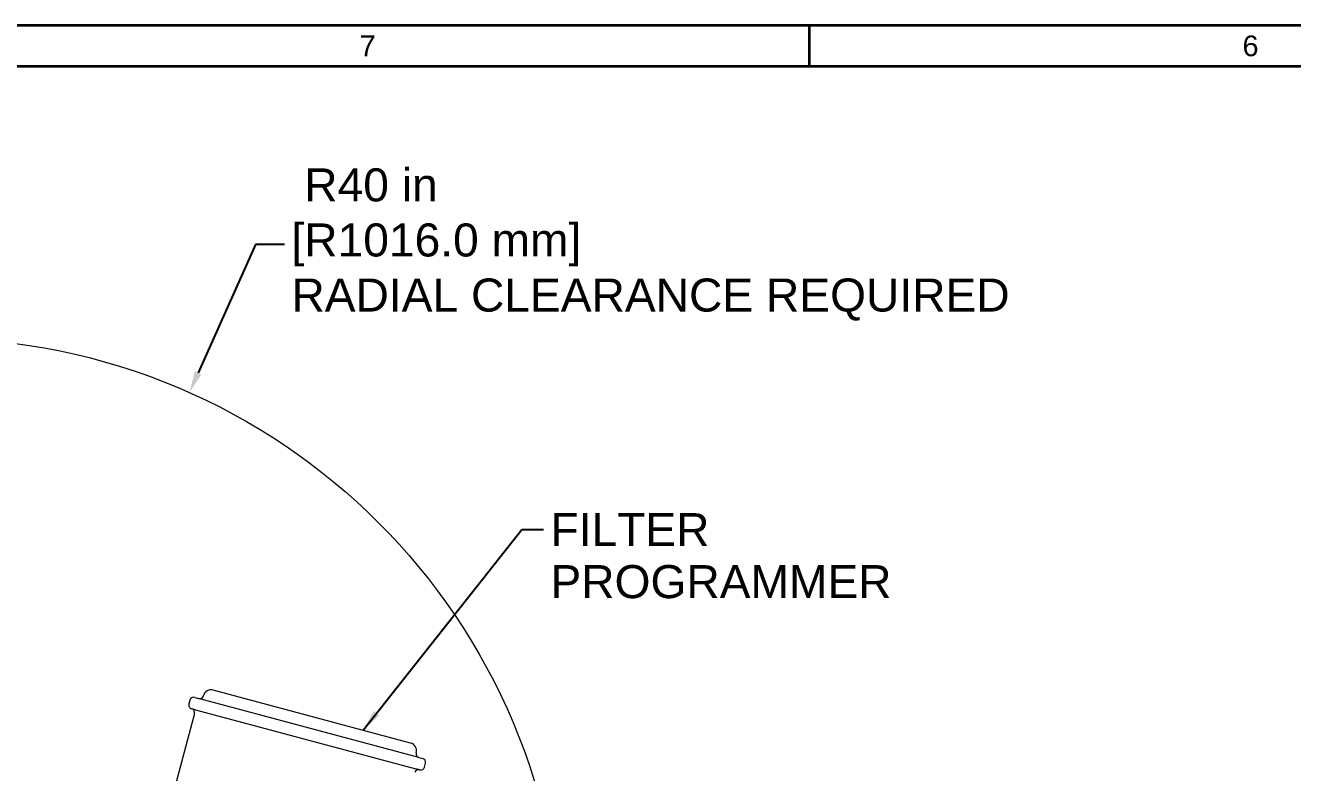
# Model space of a CAD drawing. Header units: inches. Extents: x 17 to 469, y 7 to 301.
# Drawn here: x 79.9 to 160.4, y 253.5 to 301 of the extents above; entities that cross this region are included whole.
import ezdxf

# ---------------------------------------------------------------- set-up
doc = ezdxf.new("R2010")
doc.units = ezdxf.units.IN
doc.header["$LTSCALE"] = 14
doc.header["$MEASUREMENT"] = 0
doc.layers.get('0').update_dxf_attribs({"lineweight": 25})
for name, color, linetype, lineweight in [('Border', 7, 'Continuous', 35), ('Dimension (ANSI)', 7, 'Continuous', 25), ('Symbol', 7, 'Continuous', 25), ('Visible', 7, 'Continuous', 18)]:
    doc.layers.add(name, color=color, linetype=linetype, lineweight=lineweight)
doc.styles.add('MEMCOR Medium', font='arial.ttf')
doc.styles.add('Standard A-B-C', font='arial.ttf')
doc.styles.add('Standard D-E', font='arial.ttf')
doc.dimstyles.new('Default (ANSI)', dxfattribs={"dimscale": 14, "dimtxt": 0.15, "dimasz": 0.098425, "dimexe": 0.125, "dimexo": 0.0625, "dimgap": 0.031496, "dimtad": 0, "dimtih": 1, "dimtoh": 1, "dimdec": 4, "dimrnd": 1e-08, "dimzin": 3, "dimdsep": 46, "dimlunit": 5, "dimtxsty": 'MEMCOR Medium', "dimcen": 0.09, "dimdle": 0.393701, "dimclrd": 256, "dimclre": 256, "dimclrt": 256, "dimadec": 0, "dimazin": 1, "dimtfac": 0.8, "dimtofl": 0, "dimtmove": 0, "dimatfit": 3, "dimfxl": 1, "dimfrac": 1, "dimtolj": 1, "dimtzin": 4, "dimlwd": -1, "dimlwe": -1, "dimarcsym": 0})
doc.dimstyles.new('Default D-E$7', dxfattribs={"dimscale": 14, "dimtxt": 0.15, "dimasz": 0.098425, "dimexe": 0.125, "dimexo": 0.0625, "dimgap": 0.031496, "dimtad": 0, "dimtih": 1, "dimtoh": 1, "dimrnd": 1e-08, "dimzin": 4, "dimdsep": 46, "dimtxsty": 'Standard D-E', "dimcen": 0.09, "dimdle": 0.393701, "dimclrd": 256, "dimclre": 256, "dimclrt": 256, "dimadec": 0, "dimazin": 1, "dimtfac": 1, "dimtofl": 0, "dimtmove": 0, "dimatfit": 3, "dimfxl": 1, "dimtolj": 1, "dimtzin": 4, "dimlwd": -1, "dimlwe": -1, "dimarcsym": 0})

# ---------------------------------------------------------------- blocks, each defined once
blk = doc.blocks.new('Borders 22x34_D')
at = {"layer": 'Border'}
for p, q in [((33.5, 21.5), (1.25, 21.5)), ((9.2656, 21.5), (9.2656, 21.3125)), ((33.3125, 21.3125), (1.25, 21.3125))]:
    blk.add_line(p, q, dxfattribs=at)
at = {"layer": 'Border', "char_height": 0.094, "attachment_point": 5, "style": 'Standard A-B-C'}
for s, insert in [('\\fArial|b0|i0;\\H0.0940;7', (7.2617, 21.4069)), ('\\fArial|b0|i0;\\H0.0940;6', (11.2695, 21.4062))]:
    blk.add_mtext(s, dxfattribs=dict(at, insert=insert))
blk = doc.blocks.new('*D28')
at = {"layer": 'Defpoints', "color": 0, "transparency": 16777216}
for p in [(90.338, 277.658), (74.058, 241.12)]:
    blk.add_point(p, dxfattribs=at)
at = {"layer": 'Dimension (ANSI)', "transparency": 16777216}
for p, q in [((94.532, 287.071), (90.898, 278.917)), ((96.384, 287.071), (94.532, 287.071))]:
    blk.add_line(p, q, dxfattribs=at)
blk.add_solid([(90.689, 279.01), (91.108, 278.823), (90.338, 277.658)], dxfattribs=at)
at = {"layer": 'Dimension (ANSI)', "transparency": 16777216, "insert": (96.824, 287.071), "char_height": 2.1, "attachment_point": 4, "style": 'MEMCOR Medium'}
blk.add_mtext('\\A1; \\fArial|b0|i0;\\H2.1000;R40 in\\P[R1016.0 mm]{\\P\\fArial|b0|i0;\\H2.1000;RADIAL CLEARANCE REQUIRED}', dxfattribs=at)

msp = doc.modelspace()

# ---------------------------------------------------------------- linework, layer by layer
at = {"layer": 'Visible'}
for p, q in [((104.39786, 255.38846), (91.84082, 258.75311)), ((90.3746, 258.11071), (90.30989, 257.86923)), ((90.68078, 258.28749), (90.92227, 258.22278)), ((104.92819, 254.46991), (90.92227, 258.22278)), ((90.66345, 257.25686), (88.98112, 250.97834)), ((90.72815, 257.49834), (90.48667, 257.56304)), ((90.72815, 257.49834), (104.73408, 253.74546)), ((104.97556, 253.68076), (104.73408, 253.74546)), ((104.92819, 254.46991), (105.16967, 254.4052)), ((105.28174, 253.85753), (105.34645, 254.09902))]:
    msp.add_line(p, q, dxfattribs=at)
msp.add_circle((74.05832, 241.12041), 40, dxfattribs=at)
for centre, radius, start, end in [((91.71142, 258.27015), 0.5, 75, 165), ((90.55138, 257.80452), 0.25, 165, 255), ((90.61608, 258.04601), 0.25, 75, 165), ((90.98697, 258.46426), 0.25, 255, 345), ((90.42197, 257.32156), 0.25, 345, 75), ((104.26845, 254.9055), 0.5, 345, 75), ((104.9929, 254.71139), 0.25, 165, 255), ((104.91085, 253.43928), 0.25, 75, 165), ((105.04026, 253.92224), 0.25, 255, 345), ((105.10497, 254.16372), 0.25, 345, 75)]:
    msp.add_arc(centre, radius, start, end, dxfattribs=at)

# ---------------------------------------------------------------- block references
at = {"xscale": 14, "yscale": 14, "zscale": 14}
msp.add_blockref('Borders 22x34_D', (0, 0), dxfattribs=at)

# ---------------------------------------------------------------- texts
at = {"layer": 'Symbol', "insert": (113.28471, 270.00066), "char_height": 2.1000001, "width": 21.683462, "attachment_point": 1, "line_spacing_factor": 0.944221, "style": 'Standard D-E'}
msp.add_mtext('\\fArial|b0|i0;FILTER\\P\\fArial|b0|i0;PROGRAMMER', dxfattribs=at)

# ---------------------------------------------------------------- dimensions: what is measured, and where the dimension line sits
at = {"layer": 'Dimension (ANSI)'}
dim = msp.add_radius_dim(center=(74.05832, 241.12041), mpoint=(90.33751, 277.6579), text=' \\fArial|b0|i0;\\H2.1000;<> in\\X[R1016.0 mm]{\\P\\fArial|b0|i0;\\H2.1000;RADIAL CLEARANCE REQUIRED}', dimstyle='Default (ANSI)', override={"dimgap": 0.031496, "dimdec": 4, "dimlfac": 1, "dimpost": '', "dimcen": 0, "dimtol": 0, "dimlim": 0, "dimtp": 0, "dimtm": 0, "dimtdec": 2}, dxfattribs=at)
dim.commit()
dim.dimension.update_dxf_attribs({"geometry": '*D28', "text_midpoint": (119.45392, 287.07108), "dimtype": 164})

# ---------------------------------------------------------------- leaders
at = {"layer": 'Symbol', "annotation_type": 0, "has_hookline": 1, "hookline_direction": 0, "text_width": 21.41398}
msp.add_leader([(101.37576, 256.19823), (111.46581, 268.95066), (112.84377, 268.95066)], dimstyle='Default D-E$7', override={"dimtad": 0}, dxfattribs=at)

doc.saveas('drawing.dxf')
